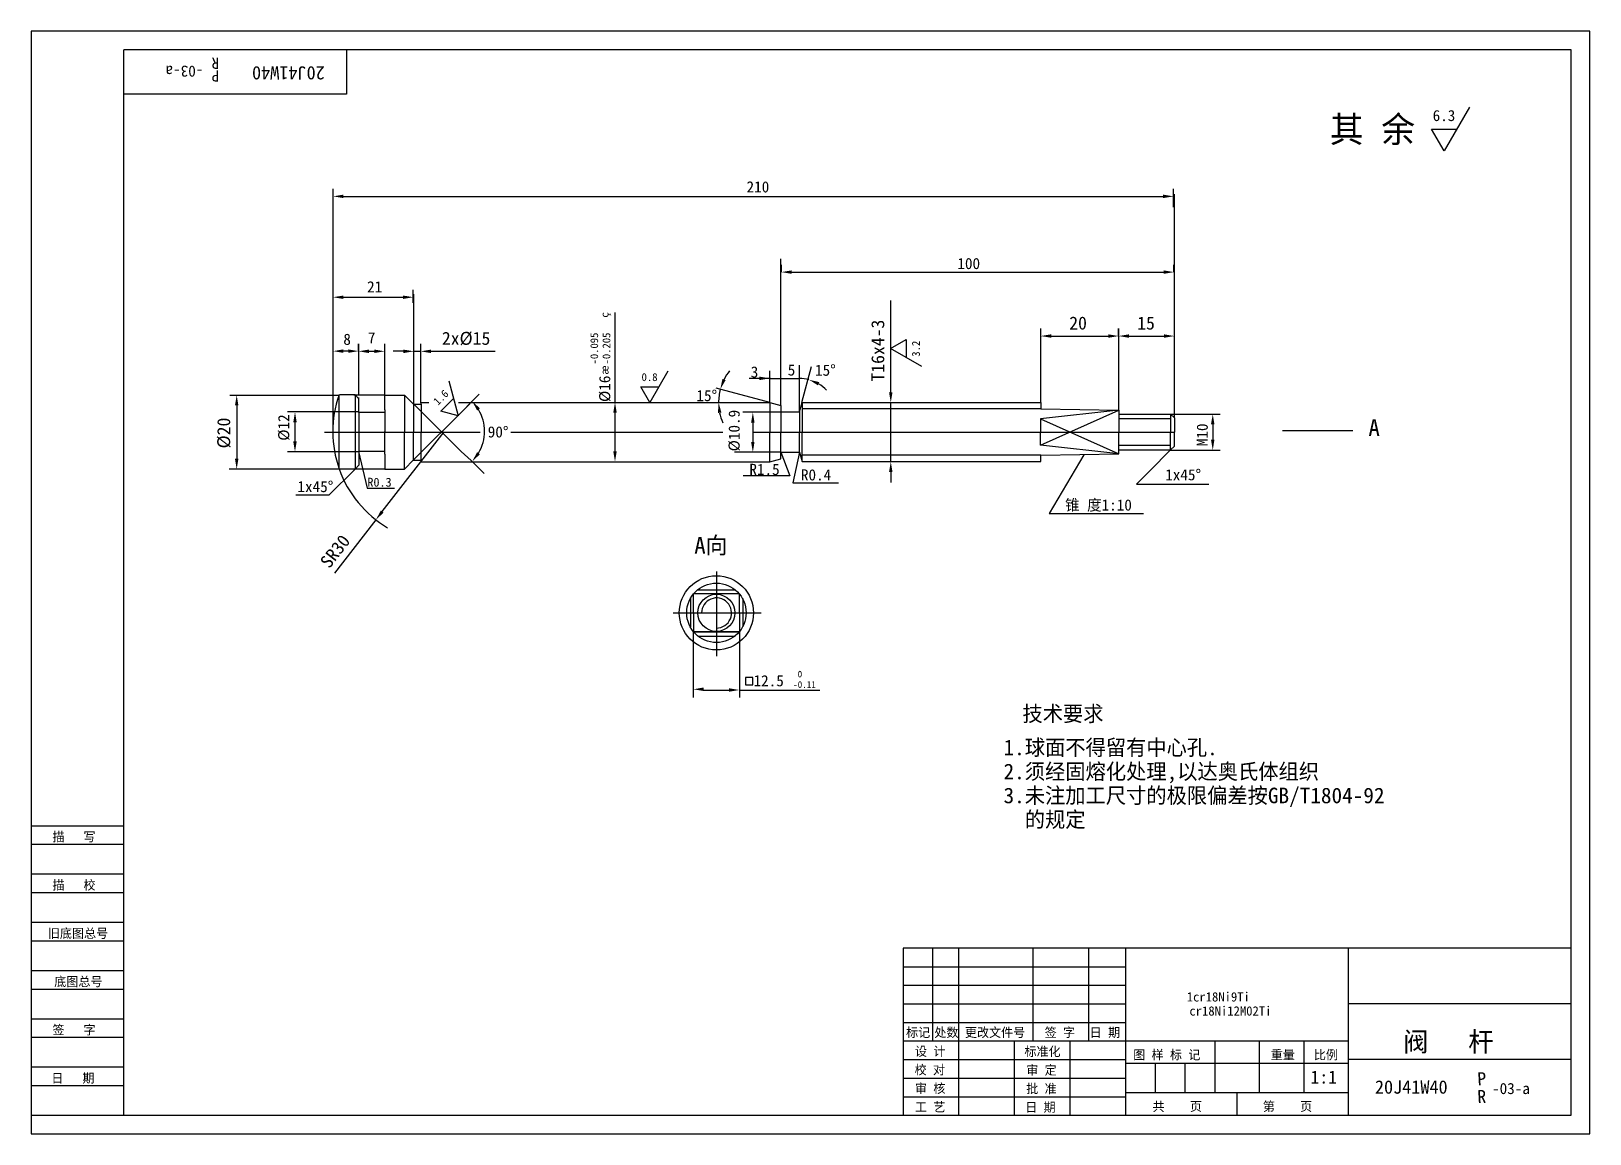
# Model space of a CAD drawing. Header units: metres. Extents: x 0 to 420, y 0 to 297.
import ezdxf

# ---------------------------------------------------------------- set-up
doc = ezdxf.new("R2010")
doc.units = ezdxf.units.M
for name, color, linetype in [('C', 6, 'Continuous'), ('D', 1, 'Continuous'), ('FL', 5, 'Continuous'), ('T', 7, 'Continuous'), ('TL', 4, 'Continuous')]:
    doc.layers.add(name, color=color, linetype=linetype)

# ---------------------------------------------------------------- blocks, each defined once
blk = doc.blocks.new('TUKUN3')
at = {"layer": 'FL'}
for p, q in [((0, 297), (0, 0)), ((420, 297), (0, 297)), ((420, 0), (420, 297)), ((0, 78), (25, 78)), ((0, 70), (25, 70)), ((0, 65), (25, 65)), ((0, 57), (25, 57)), ((0, 52), (25, 52)), ((243, 25), (243, 50)), ((250, 5), (250, 50)), ((270, 25), (270, 50)), ((285, 25), (285, 50)), ((0, 44), (25, 44)), ((235, 45), (295, 45)), ((0, 39), (25, 39)), ((235, 40), (295, 40)), ((235, 35), (295, 35)), ((0, 31), (25, 31)), ((235, 30), (295, 30)), ((0, 26), (25, 26)), ((280, 5), (280, 25)), ((0, 18), (25, 18)), ((235, 20), (295, 20)), ((0, 13), (25, 13)), ((235, 15), (295, 15)), ((235, 10), (295, 10)), ((0, 0), (420, 0))]:
    blk.add_line(p, q, dxfattribs=at)
at = {"layer": 'TL'}
for p, q in [((25, 5), (25, 292)), ((415, 292), (25, 292)), ((85, 292), (85, 280)), ((415, 5), (415, 292)), ((85, 280), (25, 280)), ((0, 83), (25, 83)), ((235, 50), (235, 5)), ((415, 50), (235, 50)), ((295, 5), (295, 50)), ((355, 5), (355, 50)), ((415, 35), (355, 35)), ((355, 25), (235, 25)), ((265, 5), (265, 25)), ((319, 11), (319, 25)), ((331, 11), (331, 25)), ((343, 11), (343, 25)), ((295, 19), (355, 19)), ((303, 11), (303, 19)), ((311, 11), (311, 19)), ((415, 20), (355, 20)), ((355, 11), (295, 11)), ((325, 5), (325, 11)), ((0, 5), (415, 5))]:
    blk.add_line(p, q, dxfattribs=at)
at = {"layer": 'T'}
for s, p in [('描   写', (5.74, 78.76)), ('描   校', (5.74, 65.76)), ('旧底图总号', (4.49, 52.76)), ('底图总号', (6.22, 39.76)), ('签   字', (5.74, 26.76)), ('标记', (235.75, 26.07)), ('处数', (243.38, 26.07)), ('更改文件号', (251.61, 26.07)), ('签 字', (273.1, 26.07)), ('日 期', (285.23, 26.07)), ('设 计', (238.14, 20.99)), ('标准化', (267.65, 20.93)), ('图 样 标 记', (296.95, 20.04)), ('重量', (334.03, 20.04)), ('比例', (345.64, 20.04)), ('校 对', (238.05, 15.99)), ('审 定', (268.13, 15.93)), ('日   期', (5.45, 13.76)), ('审 核', (238.14, 10.99)), ('批 准', (268.13, 10.93)), ('工 艺', (238.14, 5.99)), ('日 期', (267.84, 5.93)), ('共    页', (302.18, 6.13)), ('第    页', (331.9, 6.13))]:
    blk.add_text(s, height=2.5, dxfattribs=at).set_placement(p)

msp = doc.modelspace()

# ---------------------------------------------------------------- linework, layer by layer
at = {"layer": 'C'}
for p, q in [((79, 189), (117, 189)), ((117, 189), (121, 189)), ((129.27, 189), (186.34, 189)), ((194.41, 189), (308, 189)), ((184.64, 151.44), (184.64, 128.63)), ((172.99, 140.33), (196.71, 140.33))]:
    msp.add_line(p, q, dxfattribs=at)
at = {"layer": 'D'}
for p, q in [((387.6, 276.56), (380.77, 264.73)), ((377.36, 270.64), (384.19, 270.64)), ((380.77, 264.73), (377.36, 270.64)), ((81.35, 227.34), (81.35, 254.51)), ((84.15, 252.51), (305.01, 252.51)), ((307.81, 249.6), (307.81, 254.51)), ((308.05, 236.05), (308.05, 253.09)), ((202.05, 205.49), (202.05, 235.66)), ((308.05, 216.88), (308.05, 236.05)), ((202.16, 232.11), (202.16, 234.11)), ((204.96, 232.11), (305.13, 232.11)), ((307.93, 232.11), (307.93, 234.11)), ((81.35, 212.82), (81.35, 227.34)), ((102.97, 223.87), (102.97, 227.34)), ((84.15, 225.34), (100.17, 225.34)), ((103.12, 212.77), (103.12, 226.12)), ((231.63, 202.53), (231.63, 224.45)), ((157.32, 218.57), (157.32, 221.25)), ((157.32, 210.79), (157.32, 218.57)), ((272.06, 196.98), (272.06, 216.88)), ((274.86, 214.88), (290.25, 214.88)), ((293.01, 214.88), (293.01, 216.88)), ((293.05, 194.92), (293.05, 216.88)), ((295.81, 214.88), (305.25, 214.88)), ((308.05, 192.82), (308.05, 216.88)), ((81.35, 189.05), (81.35, 212.82)), ((85.42, 210.82), (84.15, 210.82)), ((88.22, 210.82), (88.22, 212.82)), ((88.22, 210.78), (88.22, 212.78)), ((88.28, 198.93), (88.28, 212.78)), ((91.02, 210.78), (92.46, 210.78)), ((95.26, 198.95), (95.26, 212.78)), ((100.32, 210.77), (97.52, 210.77)), ((103.12, 196.41), (103.12, 212.77)), ((103.12, 210.77), (104.98, 210.77)), ((104.98, 196.92), (104.98, 212.77)), ((107.78, 210.77), (110.58, 210.77)), ((110.58, 210.77), (125.01, 210.77)), ((157.32, 197.02), (157.32, 210.79)), ((231.58, 211.54), (235.8, 213.98)), ((240.03, 206.66), (231.58, 211.54)), ((235.8, 213.98), (235.8, 209.1)), ((207.02, 205.49), (207.02, 207.02)), ((207.67, 197.02), (210.26, 206.68)), ((112.57, 202.81), (115.09, 193.38)), ((171.58, 205.45), (166.7, 197)), ((196.24, 203.49), (193.44, 203.49)), ((199.24, 203.49), (196.44, 203.49)), ((199.24, 203.49), (196.44, 203.49)), ((199.04, 196.98), (199.04, 205.49)), ((199.04, 203.49), (202.05, 203.49)), ((202.04, 203.49), (202.04, 205.49)), ((202.04, 203.49), (202.04, 205.49)), ((202.04, 203.49), (207.02, 203.49)), ((202.05, 196.2), (202.05, 205.49)), ((207.02, 194.41), (207.02, 205.49)), ((231.63, 199.73), (231.63, 202.53)), ((82.99, 198.9), (53.56, 198.9)), ((88.28, 198.98), (86.98, 198.98)), ((95.2, 198.98), (88.28, 198.98)), ((88.28, 198), (88.28, 198.32)), ((110.38, 194.65), (113.83, 198.09)), ((117.2, 195.68), (119.32, 197.8)), ((119.32, 197.8), (117.42, 195.9)), ((119.32, 197.8), (120.74, 199.22)), ((164.26, 201.22), (169.14, 201.22)), ((166.7, 197), (164.26, 201.22)), ((199.06, 197), (184.57, 200.88)), ((55.38, 196.18), (55.38, 181.87)), ((88.14, 194.43), (69.09, 194.43)), ((103.06, 181.54), (117.2, 195.68)), ((103.12, 196.5), (115.85, 183.77)), ((115.09, 193.38), (110.38, 194.65)), ((157.32, 183.86), (157.32, 194.22)), ((201.99, 194.36), (191.78, 194.36)), ((272.06, 195.29), (207.82, 195.29)), ((231.63, 181.03), (231.63, 196.93)), ((272.01, 185.47), (293.05, 194.92)), ((306.9, 193.87), (320.39, 193.87)), ((71.09, 191.63), (71.09, 186.51)), ((94.6, 167.6), (111.27, 189.1)), ((194.46, 191.56), (194.46, 186.37)), ((272.01, 192.57), (293.05, 183.12)), ((307, 192.6), (293.01, 192.6)), ((318.39, 191.07), (318.39, 186.96)), ((307, 185.44), (293.01, 185.44)), ((88.14, 183.71), (69.09, 183.71)), ((88.24, 183.76), (90.52, 173.92)), ((115.85, 183.77), (118.57, 181.39)), ((118.57, 181.39), (122.1, 177.85)), ((201.99, 183.57), (189.52, 183.57)), ((202.05, 183.61), (204.4, 177.23)), ((207.05, 183.57), (205.28, 175.37)), ((272.06, 182.76), (207.82, 182.76)), ((283.67, 182.85), (274.32, 167.1)), ((307.05, 184.22), (301.4, 178.57)), ((306.9, 184.16), (320.39, 184.16)), ((82.99, 179.07), (53.38, 179.07)), ((87.28, 179.07), (80.21, 172)), ((88.28, 179.07), (87.28, 179.07)), ((95.2, 179.07), (88.28, 179.07)), ((195.81, 177.23), (191.89, 177.23)), ((204.4, 177.23), (195.81, 177.23)), ((231.63, 178.23), (231.63, 175.43)), ((301.4, 178.57), (297.86, 175.03)), ((90.52, 173.92), (97.29, 173.92)), ((97.29, 173.92), (97.91, 173.92)), ((205.28, 175.37), (214.75, 175.37)), ((214.75, 175.37), (216.52, 175.37)), ((216.52, 175.37), (217.55, 175.37)), ((297.86, 175.03), (317.32, 175.03)), ((80.21, 172), (71.31, 172)), ((92.88, 165.39), (89.45, 160.97)), ((274.32, 167.1), (299.69, 167.1)), ((89.45, 160.97), (81.73, 151.02)), ((178.39, 135.14), (178.39, 117.54)), ((190.84, 135.14), (190.84, 117.54)), ((194.45, 122.91), (192.45, 122.91)), ((192.45, 122.91), (192.45, 120.91)), ((194.45, 120.91), (194.45, 122.91)), ((181.19, 119.54), (188.04, 119.54)), ((190.84, 119.54), (207.9, 119.54)), ((192.45, 120.91), (194.45, 120.91)), ((207.9, 119.54), (212.51, 119.54))]:
    msp.add_line(p, q, dxfattribs=at)
for centre, radius, start, end in [((199.06, 197), 13.82, 141.74, 153.37), ((207.02, 193.57), 9.91, 75, 90), ((207.02, 193.57), 9.91, 42.52, 58.76), ((199.06, 197), 13.82, 165, 180), ((110.74, 189.22), 11.45, 329.04, 30.96), ((199.06, 197), 13.82, 191.63, 203.26), ((111.27, 189.1), 30, 199.52, 239.54), ((184.68, 140.29), 4.05, 269.41, 179.49)]:
    msp.add_arc(centre, radius, start, end, dxfattribs=at)
for points in [[(84.15, 252.97), (84.15, 252.04), (81.35, 252.51)], [(305.01, 252.97), (305.01, 252.04), (307.81, 252.51)], [(204.96, 232.58), (204.96, 231.64), (202.16, 232.11)], [(305.13, 232.58), (305.13, 231.64), (307.93, 232.11)], [(84.15, 225.8), (84.15, 224.87), (81.35, 225.34)], [(100.17, 225.8), (100.17, 224.87), (102.97, 225.34)], [(274.86, 215.35), (274.86, 214.42), (272.06, 214.88)], [(290.25, 215.35), (290.25, 214.42), (293.05, 214.88)], [(295.81, 215.35), (295.81, 214.42), (293.01, 214.88)], [(305.25, 215.35), (305.25, 214.42), (308.05, 214.88)], [(84.15, 211.29), (84.15, 210.35), (81.35, 210.82)], [(85.42, 211.29), (85.42, 210.35), (88.22, 210.82)], [(91.02, 211.24), (91.02, 210.31), (88.22, 210.78)], [(92.46, 211.24), (92.46, 210.31), (95.26, 210.78)], [(100.32, 211.23), (100.32, 210.3), (103.12, 210.77)], [(107.78, 211.23), (107.78, 210.3), (104.98, 210.77)], [(187.14, 203.03), (186.27, 203.36), (185.71, 200.58)], [(196.24, 203.96), (196.24, 203.02), (199.04, 203.49)], [(211.98, 201.62), (212.34, 202.47), (209.58, 203.14)], [(54.91, 196.18), (55.85, 196.18), (55.38, 198.98)], [(231.17, 199.73), (232.1, 199.73), (231.63, 196.93)], [(70.62, 191.63), (71.56, 191.63), (71.09, 194.43)], [(120.19, 194.82), (120.93, 195.4), (118.84, 197.32)], [(156.85, 194.22), (157.79, 194.22), (157.32, 197.02)], [(185.06, 194.17), (185.99, 194.26), (185.24, 197)], [(193.99, 191.56), (194.92, 191.56), (194.46, 194.36)], [(317.92, 191.07), (318.85, 191.07), (318.39, 193.87)], [(70.62, 186.51), (71.56, 186.51), (71.09, 183.71)], [(193.99, 186.37), (194.92, 186.37), (194.46, 183.57)], [(317.92, 186.96), (318.85, 186.96), (318.39, 184.16)], [(54.91, 181.87), (55.85, 181.87), (55.38, 179.07)], [(120.93, 183.04), (120.19, 183.62), (118.84, 181.12)], [(156.85, 183.86), (157.79, 183.86), (157.32, 181.06)], [(231.17, 178.23), (232.1, 178.23), (231.63, 181.03)], [(94.97, 167.32), (94.23, 167.89), (92.88, 165.39)], [(181.2, 120.21), (181.2, 119.28), (178.4, 119.74)], [(188.04, 120.01), (188.04, 119.08), (190.84, 119.54)]]:
    msp.add_solid(points, dxfattribs=at)
at = {"layer": 'TL'}
for p, q in [((82.99, 179.07), (82.99, 198.9)), ((87.28, 199.01), (83.04, 199.01)), ((87.28, 199.01), (87.28, 179.05)), ((88.28, 198.01), (87.28, 199.01)), ((88.28, 198.93), (88.28, 198.98)), ((88.28, 194.32), (88.28, 198.01)), ((95.28, 199), (100.56, 199)), ((95.28, 195), (95.28, 199)), ((100.56, 199), (100.56, 188.95)), ((100.56, 199), (103.06, 196.5)), ((95.28, 194.32), (88.28, 194.32)), ((88.28, 194.32), (88.28, 189.05)), ((95.28, 195), (95.28, 188.83)), ((103.06, 196.5), (103.06, 188.99)), ((103.06, 196.5), (105.06, 196.5)), ((105.06, 196.5), (105.06, 197)), ((105.06, 197), (107.11, 197)), ((105.06, 196.5), (105.06, 188.99)), ((115.11, 197), (199.06, 197)), ((199.06, 197), (199.06, 188.99)), ((199.06, 197), (202.05, 196.2)), ((202.04, 194.42), (202.04, 188.99)), ((202.05, 196.2), (202.05, 194.43)), ((202.05, 194.43), (207.05, 194.43)), ((207.05, 194.43), (207.74, 196.98)), ((207.05, 194.43), (207.05, 188.99)), ((207.74, 196.98), (272.06, 196.98)), ((207.74, 196.98), (207.74, 188.99)), ((293.05, 194.92), (272.01, 192.57)), ((272.06, 196.98), (272.06, 195.29)), ((272.06, 195.29), (293.05, 194.92)), ((293.05, 194.92), (293.05, 193.82)), ((293.05, 193.82), (307.05, 193.82)), ((293.05, 193.82), (293.05, 189)), ((307.05, 193.82), (307.05, 189)), ((307.05, 193.82), (308.05, 192.82)), ((88.28, 189.05), (88.28, 183.8)), ((95.28, 183.04), (95.28, 189.21)), ((100.56, 179.04), (100.56, 189.09)), ((199.06, 181.04), (199.06, 189.05)), ((202.04, 183.62), (202.04, 189.05)), ((207.05, 183.61), (207.05, 189.05)), ((207.74, 181.06), (207.74, 189.05)), ((272.01, 192.57), (272.01, 189)), ((272.01, 185.47), (272.01, 189.04)), ((293.05, 184.22), (293.05, 189.04)), ((307.05, 184.22), (307.05, 189.04)), ((308.05, 192.82), (308.05, 189)), ((308.05, 185.22), (308.05, 189.04)), ((356.17, 189.31), (337.19, 189.31)), ((103.06, 181.54), (103.06, 188.99)), ((105.06, 181.48), (105.06, 188.99)), ((293.05, 183.12), (272.01, 185.47)), ((307.05, 184.22), (308.05, 185.22)), ((95.28, 183.77), (88.28, 183.77)), ((88.28, 183.77), (88.28, 180.07)), ((95.28, 183.04), (95.28, 179.04)), ((100.56, 179.04), (103.06, 181.54)), ((103.06, 181.48), (105.06, 181.48)), ((105.06, 181.48), (105.06, 180.98)), ((105.06, 181.04), (199.06, 181.04)), ((199.06, 181.04), (202.05, 181.84)), ((202.05, 181.84), (202.05, 183.61)), ((202.05, 183.61), (207.05, 183.61)), ((207.05, 183.61), (207.74, 181.06)), ((207.74, 181.06), (272.06, 181.06)), ((272.06, 182.76), (293.05, 183.12)), ((272.06, 181.06), (272.06, 182.76)), ((293.05, 183.12), (293.05, 184.22)), ((293.05, 184.22), (307.05, 184.22)), ((87.28, 179.07), (83.04, 179.07)), ((88.28, 180.07), (87.28, 179.07)), ((95.28, 179.04), (100.56, 179.04)), ((177.63, 144.17), (177.63, 136.57)), ((178.5, 145.52), (190.7, 145.52)), ((178.5, 140.29), (178.5, 145.36)), ((179.7, 146.54), (189.67, 146.54)), ((190.87, 140.29), (190.87, 145.36)), ((191.74, 144.17), (191.74, 136.57)), ((178.5, 140.29), (178.5, 135.22)), ((190.87, 140.29), (190.87, 135.22)), ((190.87, 135.22), (178.5, 135.22)), ((178.5, 135.22), (190.87, 135.22)), ((179.7, 134.05), (189.67, 134.05))]:
    msp.add_line(p, q, dxfattribs=at)
for radius in [10, 8, 5]:
    msp.add_circle((184.64, 140.33), radius, dxfattribs=at)
msp.add_arc((111.27, 189.1), 30, 160.72, 199.52, dxfattribs=at)

# ---------------------------------------------------------------- block references
at = {"layer": 'D'}
msp.add_blockref('TUKUN3', (0, 0), dxfattribs=at)

# ---------------------------------------------------------------- texts
for s, height, rotation, p in [('R', 3, 180, (50.66, 289.84)), ('-03-a', 3, 180, (46.41, 287.68)), ('P', 3, 180, (50.66, 286.42)), ('20J41W40', 3.6, 180, (79.11, 287.52)), ('%%231', 2.1, 90, (155.57, 219.84)), ('T16x4-3', 3.5, 90, (229.88, 202.62)), ('-0.095', 2.1, 90, (152.77, 207.24)), ('-0.205', 2.1, 90, (156.06, 207.24)), ('3.2', 2.12, 90, (239.47, 209.31)), ('%%230', 2.1, 90, (155.57, 204.44)), ('%%c16', 3, 90, (156.04, 197.12)), ('1.6', 2.12, 45, (109.62, 196.06)), ('%%C12', 3, 90, (69.54, 186.69)), ('%%C10.9', 3, 90, (190.91, 183.82)), ('%%c20', 3.5, 90, (53.63, 184.61)), ('M10', 3, 90, (317.06, 185.21)), ('SR30', 3.5, 52.2, (80.35, 152.09)), ('P', 3.5, 3, (389.78, 13.05)), ('R', 3.5, 3, (389.78, 8.24))]:
    msp.add_text(s, height=height, rotation=rotation, dxfattribs=at).set_placement(p)
for s, height, p in [('其 余', 7, (349.92, 267.07)), ('6.3', 2.98, (377.66, 272.79)), ('210', 3, (192.77, 253.57)), ('100', 3, (249.58, 232.92)), ('21', 3, (90.52, 226.65)), ('20', 3.5, (279.72, 216.63)), ('15', 3.5, (298.03, 216.63)), ('8', 3, (84.12, 212.52)), ('7', 3, (90.72, 212.88)), ('2x%%c15', 3.5, (110.67, 212.52)), ('3', 3, (193.89, 203.7)), ('5', 3, (203.86, 204.24)), ('15%%d', 3, (211.22, 204.19)), ('0.8', 2.12, (164.47, 202.76)), ('15%%d', 3, (179.26, 197.34)), ('90%%D', 3, (123.03, 187.56)), ('A', 4.5, (360.35, 187.98)), ('R0.3', 2.4, (90.6, 174.31)), ('R1.5', 3, (193.53, 177.47)), ('R0.4', 3, (207.42, 175.99)), ('1x45%%d', 3, (305.58, 176.02)), ('1x45%%d', 3, (71.75, 172.84)), ('锥 度1:10', 3, (278.6, 167.88)), ('A向', 4.5, (178.69, 156.27)), ('12.5', 3, (194.65, 120.54)), ('-0.11', 1.8, (205.32, 120.12)), (' 0', 1.8, (205.32, 122.94)), ('           技术要求', 4.2, (235.68, 111.07)), ('1.球面不得留有中心孔.', 4.2, (262.02, 101.97)), ('2.须经固熔化处理,以达奥氏体组织', 4.2, (262.02, 95.5)), ('3.未注加工尺寸的极限偏差按GB/T1804-92', 4.2, (262.02, 89.04)), ('  的规定', 4.2, (262.02, 82.57)), ('1cr18Ni9Ti', 2.5, (311.39, 35.64)), ('cr18Ni12M02Ti', 2.5, (312.1, 31.85)), ('阀   杆', 5.25, (369.71, 22.18)), ('1:1', 3.5, (344.73, 13.54)), ('20J41W40', 3.6, (362.09, 10.81)), ('-03-a', 3, (393.65, 10.71))]:
    msp.add_text(s, height=height, dxfattribs=at).set_placement(p)

doc.saveas('drawing.dxf')
